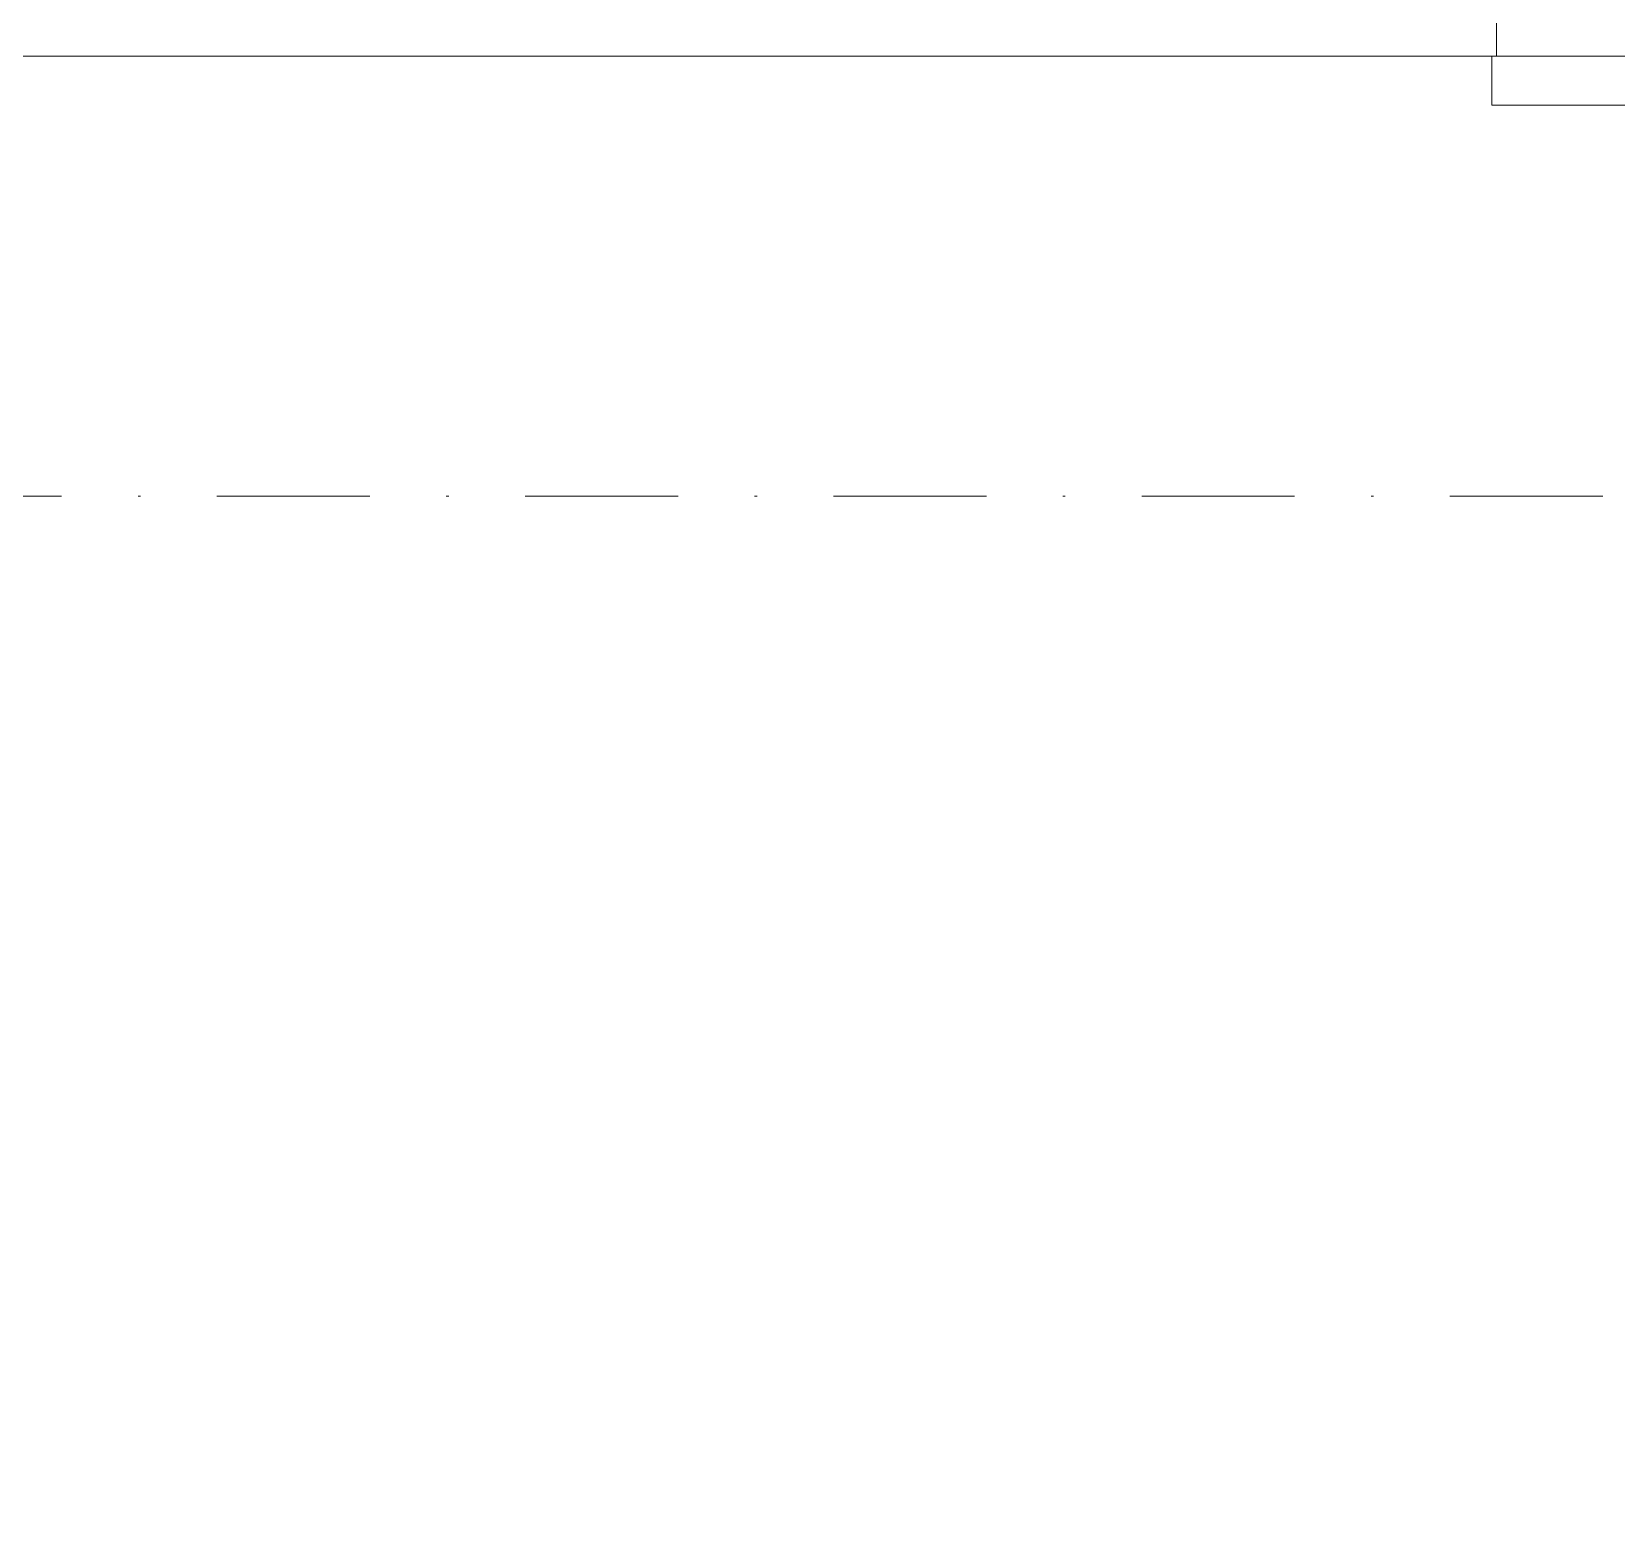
# Model space of a CAD drawing. Extents: x -1701 to 23780, y -363 to 7742.
# Drawn here: x 8672.1 to 8736.9, y 2743 to 2804 of the extents above; entities that cross this region are included whole.
import ezdxf

# ---------------------------------------------------------------- set-up
doc = ezdxf.new("R2010")
doc.units = 0
doc.header["$LTSCALE"] = 25
doc.header["$MEASUREMENT"] = 0
doc.linetypes.add('Audi$0$DASHDOT2', pattern=[0.5, 0.25, -0.125, 0, -0.125])
doc.layers.get('0').update_dxf_attribs({"color": 9, "lineweight": 9})
for name, color, linetype, lineweight in [('Audi$0$06D', 8, 'Continuous', 9), ('Audi$0$14', 8, 'Continuous', 9), ('Audi$0$24', 8, 'Audi$0$DASHDOT2', 9), ('Audi$0$35', 8, 'Continuous', 9)]:
    doc.layers.add(name, color=color, linetype=linetype, lineweight=lineweight)

# ---------------------------------------------------------------- blocks, each defined once
blk = doc.blocks.new('Audi$0$fsdfsfsfsfd')
at = {"layer": 'Audi$0$06D', "elevation": 0}
blk.add_lwpolyline([(52591.75, -74474.977), (52589.75, -74474.977), (52589.75, -74595.977), (52591.75, -74595.977)], dxfattribs=at)
blk = doc.blocks.new('Audi')
at = {"layer": 'Audi$0$14'}
blk.add_lwpolyline([(8525.5, 2803), (8525.5, 2743), (8609.5, 2743), (8609.5, 2803), (8732, 2803), (8732, 2819.3)], dxfattribs=at)
at = {"layer": 'Audi$0$24'}
blk.add_lwpolyline([(6827.5, 2785), (11027.5, 2785)], dxfattribs=at)
at = {"layer": 'Audi$0$35'}
blk.add_lwpolyline([(8609.5, 2803), (8609.5, 2743), (8535.5, 2743), (8535.5, 2447), (8609.5, 2447), (8609.5, 2363), (9225.5, 2363), (9225.5, 2803)], close=True, dxfattribs=at)
at = {"xscale": -1, "rotation": 270}
blk.add_blockref('Audi$0$fsdfsfsfsfd', (83327.795, -49788.75), dxfattribs=at)

msp = doc.modelspace()

# ---------------------------------------------------------------- block references
at = {"color": 6}
msp.add_blockref('Audi', (0, 0), dxfattribs=at)

doc.saveas('drawing.dxf')
